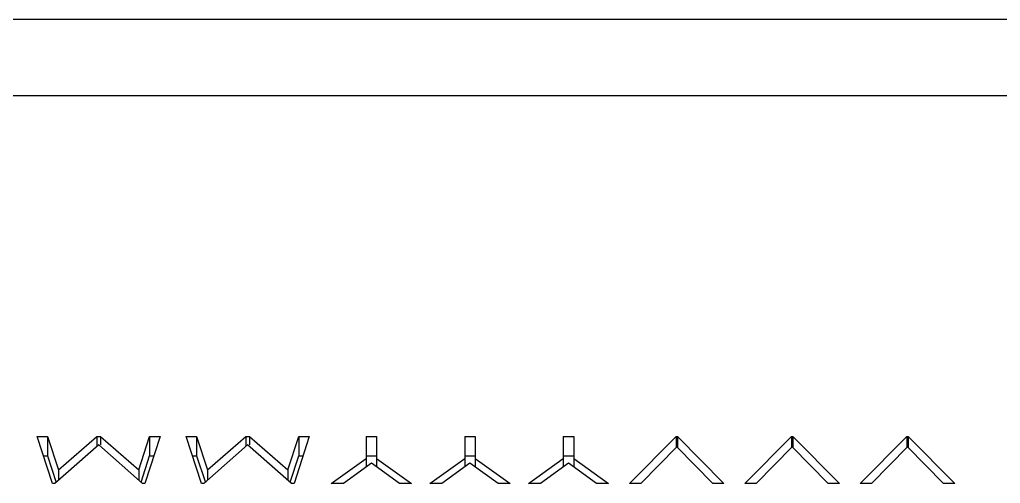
# Model space of a CAD drawing. Header units: millimetres. Extents: x -69706 to 52883, y -6882 to 68885.
# Drawn here: x 6769.8 to 6872.5, y 64434.5 to 64483.2 of the extents above; entities that cross this region are included whole.
import ezdxf

# ---------------------------------------------------------------- set-up
doc = ezdxf.new("R2010")
doc.units = ezdxf.units.MM
doc.layers.add('B2F-H-EQ-P-T20001$0$M-HVAC-EQPM', color=134, linetype='Continuous')

# ---------------------------------------------------------------- blocks, each defined once
blk = doc.blocks.new('B2F-H-EQ-P-T20001$0$CH-B2C-05、09-1000RT_20201019')
at = {"color": 0, "linetype": 'Continuous', "lineweight": 25}
for p, q in [((3112.86, 3041.94), (2839.43, 3041.94)), ((3095.76, 3033.94), (2853.13, 3033.94)), ((2856.96, 2998.23), (2858.05, 2998.23)), ((2858.56, 2993.3), (2856.96, 2998.23)), ((2858.05, 2998.23), (2859.2, 2994.72)), ((2858.05, 2998.23), (2858.05, 2996.19)), ((2863.41, 2997.36), (2858.82, 2993.3)), ((2859.2, 2994.72), (2863.21, 2998.23)), ((2863.21, 2998.23), (2863.6, 2998.23)), ((2863.21, 2998.23), (2863.21, 2997.19)), ((2867.99, 2993.3), (2863.41, 2997.36)), ((2863.6, 2998.23), (2867.61, 2994.72)), ((2863.6, 2998.23), (2863.6, 2997.35)), ((2867.61, 2994.72), (2868.75, 2998.23)), ((2869.85, 2998.23), (2868.26, 2993.3)), ((2868.75, 2998.23), (2869.85, 2998.23)), ((2868.75, 2998.23), (2868.75, 2996.19)), ((2872.58, 2998.23), (2873.67, 2998.23)), ((2874.17, 2993.3), (2872.58, 2998.23)), ((2873.67, 2998.23), (2874.82, 2994.72)), ((2873.67, 2998.23), (2873.67, 2996.19)), ((2879.02, 2997.36), (2874.44, 2993.3)), ((2874.82, 2994.72), (2878.82, 2998.23)), ((2878.82, 2998.23), (2879.21, 2998.23)), ((2878.82, 2998.23), (2878.82, 2997.19)), ((2883.61, 2993.3), (2879.02, 2997.36)), ((2879.21, 2998.23), (2883.23, 2994.72)), ((2879.21, 2998.23), (2879.21, 2997.35)), ((2883.23, 2994.72), (2884.37, 2998.23)), ((2885.47, 2998.23), (2883.88, 2993.3)), ((2884.37, 2998.23), (2885.47, 2998.23)), ((2884.37, 2998.23), (2884.37, 2996.19)), ((2891.45, 2998.23), (2892.54, 2998.23)), ((2891.45, 2998.23), (2891.45, 2995.92)), ((2892.54, 2998.23), (2892.54, 2995.92)), ((2901.78, 2998.23), (2902.86, 2998.23)), ((2901.78, 2998.23), (2901.78, 2995.92)), ((2902.86, 2998.23), (2902.86, 2995.92)), ((2912.1, 2998.23), (2913.19, 2998.23)), ((2912.1, 2998.23), (2912.1, 2995.92)), ((2913.19, 2998.23), (2913.19, 2995.92)), ((2919.04, 2993.3), (2923.92, 2998.23)), ((2923.92, 2998.23), (2924.06, 2998.23)), ((2923.92, 2998.23), (2923.92, 2997.06)), ((2924.06, 2998.23), (2928.94, 2993.3)), ((2924.06, 2998.23), (2924.06, 2997.08)), ((2931.13, 2993.3), (2936.01, 2998.23)), ((2936.01, 2998.23), (2936.15, 2998.23)), ((2936.01, 2998.23), (2936.01, 2997.06)), ((2936.15, 2998.23), (2941.03, 2993.3)), ((2936.15, 2998.23), (2936.15, 2997.08)), ((2943.22, 2993.3), (2948.1, 2998.23)), ((2948.1, 2998.23), (2948.24, 2998.23)), ((2948.1, 2998.23), (2948.1, 2997.06)), ((2948.24, 2998.23), (2953.12, 2993.3)), ((2948.24, 2998.23), (2948.24, 2997.08)), ((2857.62, 2996.19), (2858.05, 2996.19)), ((2858.05, 2996.19), (2858.97, 2993.39)), ((2867.85, 2993.43), (2868.75, 2996.19)), ((2868.75, 2996.19), (2869.19, 2996.19)), ((2873.24, 2996.19), (2873.67, 2996.19)), ((2873.67, 2996.19), (2874.59, 2993.39)), ((2883.47, 2993.43), (2884.37, 2996.19)), ((2884.37, 2996.19), (2884.81, 2996.19)), ((2891.45, 2996.19), (2892.54, 2996.19)), ((2901.78, 2996.19), (2902.86, 2996.19)), ((2912.1, 2996.19), (2913.19, 2996.19)), ((2923.99, 2997.13), (2920.22, 2993.3)), ((2927.76, 2993.3), (2923.99, 2997.13)), ((2936.08, 2997.13), (2932.3, 2993.3)), ((2939.85, 2993.3), (2936.08, 2997.13)), ((2948.17, 2997.13), (2944.39, 2993.3)), ((2951.94, 2993.3), (2948.17, 2997.13)), ((2887.79, 2993.3), (2891.45, 2995.92)), ((2891.99, 2995.41), (2889.06, 2993.3)), ((2891.45, 2995.92), (2891.45, 2995.02)), ((2894.93, 2993.3), (2891.99, 2995.41)), ((2892.54, 2995.92), (2896.2, 2993.3)), ((2892.54, 2995.92), (2892.54, 2995.02)), ((2898.11, 2993.3), (2901.78, 2995.92)), ((2902.32, 2995.41), (2899.38, 2993.3)), ((2901.78, 2995.92), (2901.78, 2995.02)), ((2905.26, 2993.3), (2902.32, 2995.41)), ((2902.86, 2995.92), (2906.53, 2993.3)), ((2902.86, 2995.92), (2902.86, 2995.02)), ((2908.44, 2993.3), (2912.1, 2995.92)), ((2912.65, 2995.41), (2909.71, 2993.3)), ((2912.1, 2995.92), (2912.1, 2995.02)), ((2915.58, 2993.3), (2912.65, 2995.41)), ((2913.19, 2995.92), (2916.85, 2993.3)), ((2913.19, 2995.92), (2913.19, 2995.02)), ((2859.2, 2994.72), (2859.2, 2993.63)), ((2867.61, 2994.72), (2867.61, 2993.64)), ((2874.82, 2994.72), (2874.82, 2993.63)), ((2883.23, 2994.72), (2883.23, 2993.64)), ((2858.82, 2993.3), (2858.56, 2993.3)), ((2868.26, 2993.3), (2867.99, 2993.3)), ((2874.44, 2993.3), (2874.17, 2993.3)), ((2883.88, 2993.3), (2883.61, 2993.3)), ((2889.06, 2993.3), (2887.79, 2993.3)), ((2896.2, 2993.3), (2894.93, 2993.3)), ((2899.38, 2993.3), (2898.11, 2993.3)), ((2906.53, 2993.3), (2905.26, 2993.3)), ((2909.71, 2993.3), (2908.44, 2993.3)), ((2916.85, 2993.3), (2915.58, 2993.3)), ((2920.22, 2993.3), (2919.04, 2993.3)), ((2928.94, 2993.3), (2927.76, 2993.3)), ((2932.3, 2993.3), (2931.13, 2993.3)), ((2941.03, 2993.3), (2939.85, 2993.3)), ((2944.39, 2993.3), (2943.22, 2993.3)), ((2953.12, 2993.3), (2951.94, 2993.3))]:
    blk.add_line(p, q, dxfattribs=at)

msp = doc.modelspace()

# ---------------------------------------------------------------- block references
at = {"layer": 'B2F-H-EQ-P-T20001$0$M-HVAC-EQPM'}
msp.add_blockref('B2F-H-EQ-P-T20001$0$CH-B2C-05、09-1000RT_20201019', (3914.631, 61441.218, 8.109), dxfattribs=at)

doc.saveas('drawing.dxf')
